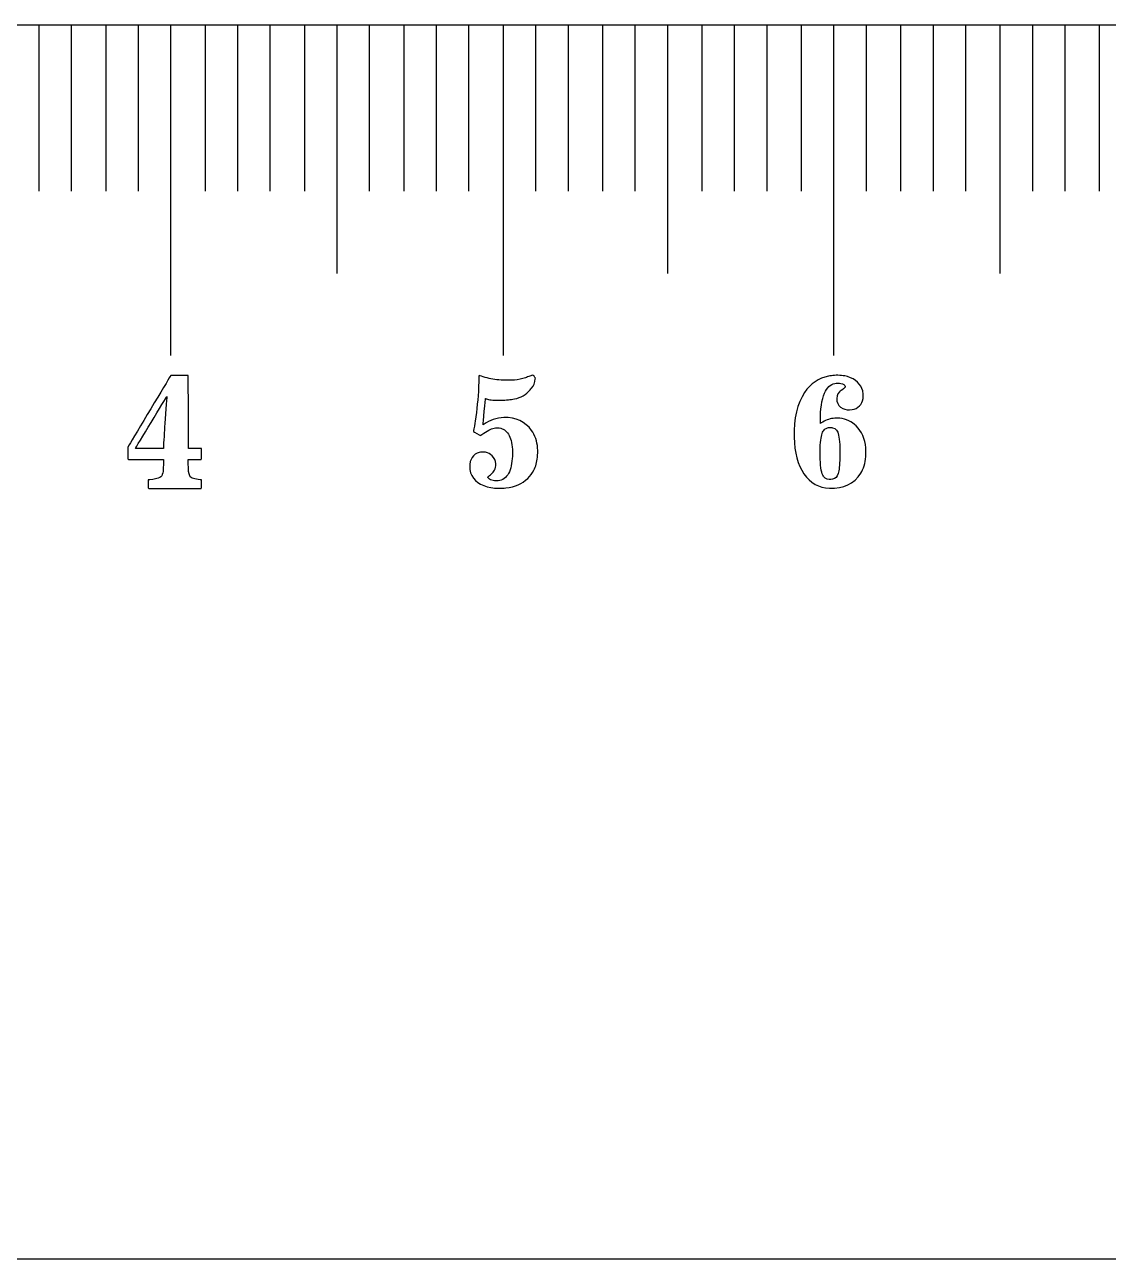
# Model space of a CAD drawing. Extents: x 0.09 to 7.29, y 6.89 to 11.9.
# Drawn here: x 1.504 to 2.792, y 8.774 to 10.241 of the extents above; entities that cross this region are included whole.
import ezdxf

# ---------------------------------------------------------------- set-up
doc = ezdxf.new("R2010")
doc.units = 0
doc.layers.add('Laag_1', color=7, linetype='CONTINUOUS')

msp = doc.modelspace()

# ---------------------------------------------------------------- linework, layer by layer
at = {"layer": 'Laag_1', "color": 1}
msp.add_lwpolyline([(0.104235, 8.773774), (0.104235, 10.240925), (7.257572, 10.240925), (7.257572, 8.773774)], close=True, dxfattribs=at)
at = {"layer": 'Laag_1', "color": 7}
for points in [[(1.521225, 10.240551), (1.521225, 10.042942)], [(1.55972, 10.240551), (1.55972, 10.042942)], [(1.600781, 10.240551), (1.600781, 10.042942)], [(1.639276, 10.240551), (1.639276, 10.042942)], [(1.677772, 10.240551), (1.677772, 9.8479)], [(1.718833, 10.240551), (1.718833, 10.042942)], [(1.757328, 10.240551), (1.757328, 10.042942)], [(1.795823, 10.240551), (1.795823, 10.042942)], [(1.836885, 10.240551), (1.836885, 10.042942)], [(1.87538, 10.240551), (1.87538, 9.945422)], [(1.913875, 10.240551), (1.913875, 10.042942)], [(1.954936, 10.240551), (1.954936, 10.042942)], [(1.993432, 10.240551), (1.993432, 10.042942)], [(2.031927, 10.240551), (2.031927, 10.042942)], [(2.072988, 10.240551), (2.072988, 9.8479)], [(2.111483, 10.240551), (2.111483, 10.042942)], [(2.149979, 10.240551), (2.149979, 10.042942)], [(2.19104, 10.240551), (2.19104, 10.042942)], [(2.229535, 10.240551), (2.229535, 10.042942)], [(2.26803, 10.240551), (2.26803, 9.945422)], [(2.309092, 10.240551), (2.309092, 10.042942)], [(2.347586, 10.240551), (2.347586, 10.042942)], [(2.386082, 10.240551), (2.386082, 10.042942)], [(2.427143, 10.240551), (2.427143, 10.042942)], [(2.465639, 10.240551), (2.465639, 9.8479)], [(2.504133, 10.240551), (2.504133, 10.042942)], [(2.545195, 10.240551), (2.545195, 10.042942)], [(2.583691, 10.240551), (2.583691, 10.042942)], [(2.622185, 10.240551), (2.622185, 10.042942)], [(2.663247, 10.240551), (2.663247, 9.945422)], [(2.701742, 10.240551), (2.701742, 10.042942)], [(2.740238, 10.240551), (2.740238, 10.042942)], [(2.781299, 10.240551), (2.781299, 10.042942)]]:
    msp.add_lwpolyline(points, dxfattribs=at)
at = {"layer": 'Laag_1', "color": 3}
for points in [[(1.698823, 9.719373), (1.698823, 9.724377), (1.706376, 9.724377), (1.713928, 9.724377), (1.714245, 9.724683), (1.714562, 9.724989), (1.714562, 9.730944), (1.714562, 9.736911), (1.714302, 9.737149), (1.714041, 9.737398), (1.706455, 9.737421), (1.69888, 9.737455), (1.698846, 9.780525), (1.698823, 9.823607), (1.698518, 9.823924), (1.698212, 9.824241), (1.688135, 9.824241), (1.678046, 9.824241), (1.677016, 9.822509)], [(2.044521, 9.823696), (2.044155, 9.823451), (2.044077, 9.820678)], [(2.11108, 9.819913), (2.111158, 9.821033), (2.110737, 9.821799)], [(2.050178, 9.766286), (2.04898, 9.765466), (2.049036, 9.765943)], [(2.450939, 9.767606), (2.449844, 9.766829), (2.449811, 9.770419)], [(1.628486, 9.741519), (1.626924, 9.738904), (1.626924, 9.731941), (1.626924, 9.724989), (1.627241, 9.724683), (1.627558, 9.724377), (1.648369, 9.724377), (1.669192, 9.724377), (1.669124, 9.718354)], [(1.669158, 9.737772), (1.669158, 9.737398), (1.65257, 9.737398)], [(1.651528, 9.700079), (1.651154, 9.700023), (1.651154, 9.695312), (1.651154, 9.690591), (1.65146, 9.690274), (1.651766, 9.689957), (1.682858, 9.689957), (1.713951, 9.689957), (1.714256, 9.690274), (1.714562, 9.690591), (1.714562, 9.695312), (1.714562, 9.700023), (1.7142, 9.700079)]]:
    msp.add_lwpolyline(points, dxfattribs=at)
for points in [[(2.105634, 9.823762)], [(2.466491, 9.82417)], [(1.673268, 9.798743)], [(2.464346, 9.762013)]]:
    msp.add_lwpolyline(points, close=True, dxfattribs=at)
for points in [[(1.677016, 9.822509), (1.675102, 9.819327), (1.634465, 9.751483), (1.628486, 9.741519)], [(2.044077, 9.820678), (2.043988, 9.817428), (2.043822, 9.812535), (2.043733, 9.810794)], [(2.044998, 9.82394), (2.044942, 9.82394), (2.044731, 9.823829), (2.044521, 9.823696)], [(2.047017, 9.823241), (2.045963, 9.823618), (2.045053, 9.82394), (2.044998, 9.82394)], [(2.065365, 9.819014), (2.059275, 9.819602), (2.053018, 9.821044), (2.047017, 9.823241)], [(2.086276, 9.81867), (2.081661, 9.818215), (2.071899, 9.818371), (2.065365, 9.819014)], [(2.09931, 9.821355), (2.095128, 9.819979), (2.090957, 9.819125), (2.086276, 9.81867)], [(2.105634, 9.823762), (2.102505, 9.822475), (2.101052, 9.821921), (2.09931, 9.821355)], [(2.108629, 9.824006), (2.107752, 9.824417), (2.107098, 9.824361), (2.105634, 9.823762)], [(2.10671, 9.809041), (2.10925, 9.81177), (2.110781, 9.815575), (2.11108, 9.819913)], [(2.110737, 9.821799), (2.110182, 9.822786), (2.109328, 9.823684), (2.108629, 9.824006)], [(2.459552, 9.823239), (2.447929, 9.820908), (2.438385, 9.814407), (2.431129, 9.803878)], [(2.466491, 9.82417), (2.464433, 9.824038), (2.461719, 9.823677), (2.459552, 9.823239)], [(2.482284, 9.822681), (2.477961, 9.823995), (2.472226, 9.824531), (2.466491, 9.82417)], [(2.500179, 9.805848), (2.498209, 9.813663), (2.491631, 9.819857), (2.482284, 9.822681)], [(2.043733, 9.810794), (2.043001, 9.796006), (2.04177, 9.783504), (2.039673, 9.769803)], [(2.08622, 9.796161), (2.094163, 9.79777), (2.100142, 9.801275), (2.105068, 9.807188)], [(2.105068, 9.807188), (2.105501, 9.80771), (2.106233, 9.808542), (2.10671, 9.809041)], [(2.431129, 9.803878), (2.422285, 9.791028), (2.418028, 9.772958), (2.418608, 9.750685)], [(2.449811, 9.770419), (2.44968, 9.783728), (2.451486, 9.795439), (2.454824, 9.803002)], [(2.454824, 9.803002), (2.457768, 9.809668), (2.461774, 9.813433), (2.467191, 9.814615)], [(2.467191, 9.814615), (2.468538, 9.81491), (2.47274, 9.81491), (2.474087, 9.814615)], [(2.47239, 9.804534), (2.469862, 9.802061), (2.468757, 9.797825), (2.469545, 9.793688)], [(2.475291, 9.806723), (2.474065, 9.805881), (2.472751, 9.804896), (2.47239, 9.804534)], [(2.474087, 9.814615), (2.477129, 9.813947), (2.478957, 9.812645), (2.479274, 9.810915)], [(2.479274, 9.810915), (2.47945, 9.80993), (2.478519, 9.808945), (2.475291, 9.806723)], [(2.500825, 9.800156), (2.500825, 9.802521), (2.500671, 9.803878), (2.500179, 9.805848)], [(1.635982, 9.737466), (1.635982, 9.73759), (1.673177, 9.798992), (1.673245, 9.798992)], [(1.673268, 9.798743), (1.673155, 9.798007), (1.671298, 9.77286), (1.67063, 9.762817)], [(1.673245, 9.798992), (1.673279, 9.798992), (1.673302, 9.798879), (1.673268, 9.798743)], [(2.050511, 9.781562), (2.051277, 9.789894), (2.05192, 9.796716), (2.051931, 9.796727)], [(2.051931, 9.796727), (2.051942, 9.796738), (2.052353, 9.796594), (2.052841, 9.796405)], [(2.052841, 9.796405), (2.056402, 9.795019), (2.059696, 9.794697), (2.069359, 9.794797)], [(2.069359, 9.794797), (2.077523, 9.794886), (2.081539, 9.795207), (2.08622, 9.796161)], [(2.469545, 9.793688), (2.470267, 9.78989), (2.472773, 9.786661), (2.476407, 9.784823)], [(2.487439, 9.783476), (2.490963, 9.784067), (2.493722, 9.785457), (2.496151, 9.787887)], [(2.496151, 9.787887), (2.498581, 9.790328), (2.499938, 9.792999), (2.500584, 9.796654)], [(2.500584, 9.796654), (2.50077, 9.797694), (2.500814, 9.798416), (2.500825, 9.800156)], [(2.049036, 9.765943), (2.04908, 9.766209), (2.049735, 9.773231), (2.050511, 9.781562)], [(2.060994, 9.771744), (2.057112, 9.770402), (2.053628, 9.768649), (2.050178, 9.766286)], [(2.073907, 9.774096), (2.06927, 9.773974), (2.065465, 9.773286), (2.060994, 9.771744)], [(2.106688, 9.758821), (2.099299, 9.769149), (2.087895, 9.774462), (2.073907, 9.774096)], [(2.465178, 9.773123), (2.459727, 9.772477), (2.455524, 9.770846), (2.450939, 9.767606)], [(2.472883, 9.773188), (2.471055, 9.773374), (2.467016, 9.773352), (2.465178, 9.773123)], [(2.49243, 9.764038), (2.487023, 9.769423), (2.48073, 9.772367), (2.472883, 9.773188)], [(2.476407, 9.784823), (2.479471, 9.783279), (2.483368, 9.782798), (2.487439, 9.783476)], [(1.67063, 9.762817), (1.670086, 9.754551), (1.669158, 9.738915), (1.669158, 9.737772)], [(2.037809, 9.758765), (2.037643, 9.757922), (2.037621, 9.757622), (2.037721, 9.757534)], [(2.037721, 9.757534), (2.037876, 9.757389), (2.045763, 9.752608), (2.045841, 9.752608)], [(2.039673, 9.769803), (2.039296, 9.767296), (2.03812, 9.760385), (2.037809, 9.758765)], [(2.047594, 9.753806), (2.054161, 9.758488), (2.058276, 9.76064), (2.06227, 9.761494)], [(2.06227, 9.761494), (2.063834, 9.761827), (2.066607, 9.761905), (2.068283, 9.76166)], [(2.068283, 9.76166), (2.072931, 9.760973), (2.076536, 9.758543), (2.079154, 9.754317)], [(2.113909, 9.737632), (2.113277, 9.745919), (2.110881, 9.752963), (2.106688, 9.758821)], [(2.449789, 9.741109), (2.450358, 9.749963), (2.451354, 9.754834), (2.453193, 9.757854)], [(2.453193, 9.757854), (2.454003, 9.759168), (2.455481, 9.760623), (2.45663, 9.761214)], [(2.45663, 9.761214), (2.457593, 9.761707), (2.458687, 9.762068), (2.459694, 9.762232)], [(2.459694, 9.762232), (2.460756, 9.762397), (2.463273, 9.762276), (2.464346, 9.762013)], [(2.464346, 9.762013), (2.468122, 9.761083), (2.470355, 9.758303), (2.471515, 9.753093)], [(2.503878, 9.737989), (2.502784, 9.749055), (2.499128, 9.757373), (2.49243, 9.764038)], [(2.045841, 9.752608), (2.045885, 9.752608), (2.046662, 9.753152), (2.047594, 9.753806)], [(2.079154, 9.754317), (2.081827, 9.750001), (2.083347, 9.744133), (2.083824, 9.736301)], [(2.418608, 9.750685), (2.419089, 9.7322), (2.42292, 9.717916), (2.430275, 9.707212)], [(2.471515, 9.753093), (2.472686, 9.747829), (2.473255, 9.737694), (2.472992, 9.726607)], [(1.65257, 9.737398), (1.643443, 9.737398), (1.635982, 9.737432), (1.635982, 9.737466)], [(2.039629, 9.730399), (2.0369, 9.728335), (2.034814, 9.725185), (2.03386, 9.721702)], [(2.044399, 9.732662), (2.042823, 9.73224), (2.040793, 9.731286), (2.039629, 9.730399)], [(2.048281, 9.733017), (2.045774, 9.733017), (2.045708, 9.733006), (2.044399, 9.732662)], [(2.051998, 9.732773), (2.050966, 9.732995), (2.050533, 9.733017), (2.048281, 9.733017)], [(2.059707, 9.728735), (2.057511, 9.730854), (2.05517, 9.732074), (2.051998, 9.732773)], [(2.064056, 9.718884), (2.063912, 9.722988), (2.062614, 9.72595), (2.059707, 9.728735)], [(2.083824, 9.736301), (2.083946, 9.734293), (2.083891, 9.727559), (2.083724, 9.725484)], [(2.113743, 9.726982), (2.113976, 9.729012), (2.114076, 9.735347), (2.113909, 9.737632)], [(2.449669, 9.724637), (2.449527, 9.728216), (2.449592, 9.738208), (2.449789, 9.741109)], [(2.497749, 9.707814), (2.501109, 9.713155), (2.503145, 9.719722), (2.503878, 9.727592)], [(2.503878, 9.727592), (2.504064, 9.729595), (2.504064, 9.736096), (2.503878, 9.737989)], [(1.669124, 9.718354), (1.669067, 9.712058), (1.668965, 9.710496), (1.66849, 9.708333)], [(1.700465, 9.704948), (1.699197, 9.707575), (1.698823, 9.710802), (1.698823, 9.719373)], [(2.033172, 9.716488), (2.033084, 9.713148), (2.033372, 9.711018), (2.034248, 9.708345)], [(2.03386, 9.721702), (2.03335, 9.719871), (2.033228, 9.718917), (2.033172, 9.716488)], [(2.062703, 9.711595), (2.063734, 9.713792), (2.064156, 9.716033), (2.064056, 9.718884)], [(2.083724, 9.725484), (2.083059, 9.716754), (2.081328, 9.710553), (2.078289, 9.705993)], [(2.10935, 9.711617), (2.111635, 9.716088), (2.113033, 9.720992), (2.113743, 9.726982)], [(2.453543, 9.704279), (2.451234, 9.707727), (2.450107, 9.713615), (2.449669, 9.724637)], [(2.472992, 9.726607), (2.472773, 9.716997), (2.47216, 9.711349), (2.470946, 9.707453)], [(1.652966, 9.700204), (1.652377, 9.70017), (1.65172, 9.700113), (1.651528, 9.700079)], [(1.664991, 9.702706), (1.662658, 9.701494), (1.657993, 9.700521), (1.652966, 9.700204)], [(1.66849, 9.708333), (1.667833, 9.705299), (1.666802, 9.703657), (1.664991, 9.702706)], [(1.704836, 9.701574), (1.702424, 9.702378), (1.70128, 9.703249), (1.700465, 9.704948)], [(1.71275, 9.700204), (1.709999, 9.700362), (1.706772, 9.700928), (1.704836, 9.701574)], [(1.7142, 9.700079), (1.713996, 9.700113), (1.713339, 9.70017), (1.71275, 9.700204)], [(2.034248, 9.708345), (2.037166, 9.699415), (2.046207, 9.692858), (2.058432, 9.690773)], [(2.054882, 9.702831), (2.054682, 9.703286), (2.054671, 9.703397), (2.054793, 9.703541)], [(2.054793, 9.703541), (2.054871, 9.703641), (2.056213, 9.704784), (2.057766, 9.706071)], [(2.057966, 9.700202), (2.056357, 9.701001), (2.055281, 9.701922), (2.054882, 9.702831)], [(2.057766, 9.706071), (2.061205, 9.708933), (2.061726, 9.70951), (2.062703, 9.711595)], [(2.064699, 9.698782), (2.061993, 9.698782), (2.059951, 9.699204), (2.057966, 9.700202)], [(2.078289, 9.705993), (2.075094, 9.701178), (2.070601, 9.698804), (2.064699, 9.698782)], [(2.07617, 9.690373), (2.086997, 9.691616), (2.095505, 9.695365), (2.102073, 9.701789)], [(2.102073, 9.701789), (2.10529, 9.70495), (2.10742, 9.707812), (2.10935, 9.711617)], [(2.430275, 9.707212), (2.437783, 9.696267), (2.447951, 9.690532), (2.460734, 9.690007)], [(2.456312, 9.701619), (2.455426, 9.702145), (2.454167, 9.703349), (2.453543, 9.704279)], [(2.464401, 9.700667), (2.461632, 9.699967), (2.458479, 9.700328), (2.456312, 9.701619)], [(2.460734, 9.690007), (2.477228, 9.689339), (2.490022, 9.69549), (2.497749, 9.707814)], [(2.470946, 9.707453), (2.469807, 9.703808), (2.467542, 9.701466), (2.464401, 9.700667)], [(2.058432, 9.690773), (2.063768, 9.689863), (2.070424, 9.689708), (2.07617, 9.690373)]]:
    msp.add_open_spline(points, degree=3, dxfattribs=at)

doc.saveas('drawing.dxf')
